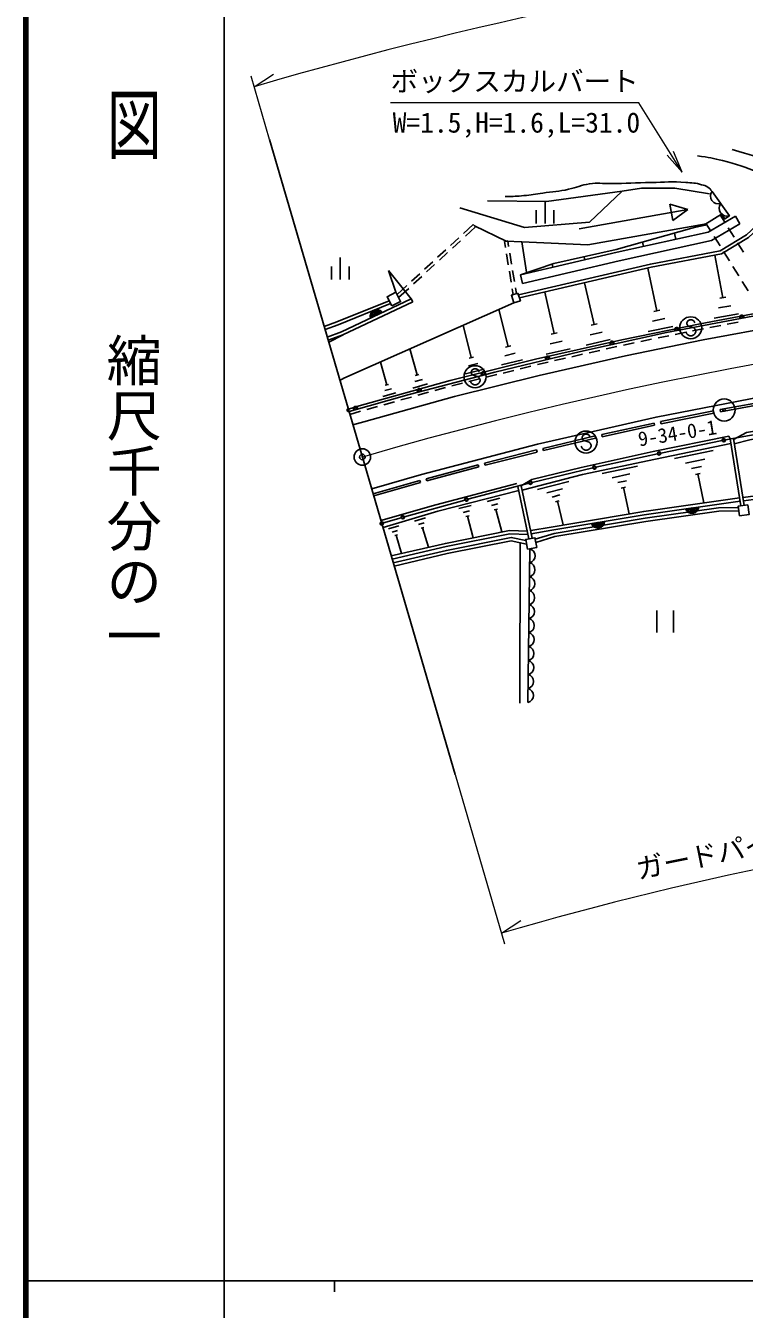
# Model space of a CAD drawing. Units: millimetres, scale not verified. Extents: x 40000 to 680000, y 20000 to 380000.
# Drawn here: x 40000 to 105178, y 202409 to 318859 of the extents above; entities that cross this region are included whole.
import ezdxf
from ezdxf.enums import TextEntityAlignment as Align

# ---------------------------------------------------------------- set-up
doc = ezdxf.new("R2010")
doc.units = ezdxf.units.MM
doc.header["$LTSCALE"] = 1000
doc.header["$PDMODE"] = 32
doc.header["$PDSIZE"] = 500
for name, color, linetype, lineweight in [('M-BGD', 7, 'Continuous', 25), ('M-BMK', 2, 'Continuous', 13), ('M-BMK-OTRS', 5, 'Continuous', 25), ('M-BMK-SRVR', 3, 'Continuous', 25), ('M-STR-HTXT', 7, 'Continuous', 13), ('M-STR-STRC', 7, 'Continuous', 25), ('M-TTL', 2, 'Continuous', 140), ('M-TTL-BAND', 7, 'Continuous', 25)]:
    doc.layers.add(name, color=color, linetype=linetype, lineweight=lineweight)
doc.styles.add('@ＭＳ ゴシック', font='')
doc.styles.add('ＭＳ ゴシック', font='')
doc.styles.get('@ＭＳ ゴシック').set_extended_font_data('@MS Gothic')
doc.styles.get('ＭＳ ゴシック').set_extended_font_data('MS Gothic')

# ---------------------------------------------------------------- blocks, each defined once
blk = doc.blocks.new('open_arrow')
at = {"color": 0, "linetype": 'Continuous', "lineweight": -2}
blk.add_lwpolyline([(7.5, 1.25), (0, 0), (7.5, -1.25)], dxfattribs=at)

msp = doc.modelspace()

# ---------------------------------------------------------------- linework, layer by layer
at = {"layer": 'M-BGD'}
for p, q in [((87110, 302911), (87110, 300911)), ((94092, 303853), (91130, 301021)), ((85251, 300544), (79368, 302341)), ((86310, 302111), (86310, 300911)), ((87910, 302111), (87910, 300911)), ((90192, 300438), (100040, 302179)), ((98432, 302656), (100040, 302179)), ((98693, 301179), (98432, 302656)), ((100040, 302179), (98693, 301179)), ((101599, 300816), (103101, 301771)), ((102986, 301691), (103402, 301025)), ((80598, 300819), (79719, 300011)), ((80801, 300598), (79890, 299761)), ((80598, 300819), (80801, 300598)), ((91130, 301021), (85251, 300544)), ((101618, 300770), (100765, 300582)), ((101748, 300841), (101620, 300765)), ((101714, 300896), (102129, 300231)), ((103720, 300516), (104249, 299668)), ((104774, 300886), (104367, 301575)), ((79277, 299605), (78541, 298928)), ((79448, 299355), (78712, 298678)), ((83718, 299337), (83422, 299289)), ((83511, 298745), (83422, 299289)), ((83803, 298817), (83718, 299337)), ((98962, 299471), (98837, 300043)), ((102447, 299722), (102977, 298874)), ((78099, 298522), (77363, 297845)), ((78270, 298272), (77534, 297595)), ((83770, 297166), (83608, 298153)), ((84062, 297238), (83900, 298225)), ((85409, 296497), (85002, 299259)), ((96032, 298829), (95943, 299234)), ((103294, 298365), (103824, 297517)), ((104567, 299159), (105097, 298310)), ((67736, 297025), (67736, 295825)), ((68536, 297825), (68536, 295825)), ((69336, 297025), (69336, 295825)), ((76921, 297439), (76185, 296762)), ((77092, 297189), (76356, 296513)), ((87801, 296941), (87738, 297212)), ((90722, 297623), (90658, 297900)), ((103233, 294179), (102509, 298040)), ((104142, 297008), (104671, 296159)), ((72916, 296640), (73581, 294674)), ((72916, 296640), (74976, 294089)), ((75743, 296356), (75007, 295680)), ((75915, 296107), (75178, 295430)), ((84029, 295587), (83867, 296574)), ((84321, 295659), (84159, 296646)), ((84876, 296258), (85058, 295479)), ((84880, 296259), (84879, 296259)), ((97234, 293000), (96438, 296873)), ((74565, 295274), (73686, 294465)), ((74737, 295024), (73826, 294186)), ((84215, 294451), (84126, 294995)), ((84503, 294546), (84418, 295067)), ((87926, 290927), (87073, 294693)), ((91548, 291754), (90692, 295536)), ((104989, 295650), (105519, 294802)), ((74976, 294089), (75105, 293819)), ((103940, 293455), (102837, 293248)), ((103509, 294230), (102957, 294127)), ((83749, 289760), (82916, 293120)), ((97510, 293057), (96957, 292944)), ((104647, 292731), (102440, 292317)), ((80418, 288743), (79688, 291685)), ((91818, 291815), (91278, 291693)), ((98681, 291568), (96468, 291113)), ((97957, 292284), (96851, 292057)), ((100484, 291173), (101266, 291334)), ((101266, 291334), (101464, 291371)), ((102054, 291481), (103037, 291666)), ((103627, 291776), (104610, 291961)), ((68782, 290807), (67489, 290155)), ((88647, 290241), (87571, 289998)), ((88195, 290988), (87657, 290866)), ((92996, 290378), (90835, 289889)), ((92272, 291066), (91192, 290821)), ((94215, 289885), (95195, 290086)), ((95782, 290207), (96762, 290408)), ((97350, 290529), (98329, 290730)), ((98917, 290851), (99897, 291052)), ((75502, 287181), (74846, 289534)), ((84408, 289159), (83448, 288921)), ((83989, 289819), (83509, 289700)), ((89368, 289556), (87215, 289069)), ((89534, 288825), (90509, 289046)), ((91094, 289178), (92069, 289399)), ((92655, 289532), (93630, 289753)), ((72747, 286280), (72171, 288345)), ((81572, 287691), (79890, 287274)), ((80995, 288217), (80154, 288008)), ((80628, 288795), (80208, 288691)), ((85067, 288558), (83147, 288082)), ((84860, 287734), (85830, 287975)), ((86413, 288118), (87388, 288339)), ((87973, 288471), (88949, 288692)), ((75979, 286771), (75307, 286583)), ((75670, 287228), (75334, 287134)), ((80201, 286578), (81171, 286819)), ((81754, 286963), (82724, 287204)), ((83307, 287349), (84277, 287589)), ((73584, 285559), (72404, 285230)), ((73166, 285920), (72576, 285755)), ((72895, 286321), (72600, 286239)), ((76456, 286360), (75111, 285985)), ((75565, 285333), (76529, 285602)), ((77107, 285763), (78070, 286032)), ((78648, 286193), (79618, 286433)), ((70942, 284044), (71905, 284313)), ((72483, 284474), (73446, 284742)), ((74024, 284904), (74987, 285172)), ((102977, 284026), (107726, 284899)), ((103013, 283830), (107762, 284702)), ((69405, 283599), (70364, 283882)), ((97589, 282936), (102374, 283912)), ((97629, 282740), (102414, 283716)), ((102374, 283912), (102414, 283716)), ((102977, 284026), (103013, 283830)), ((92247, 281761), (96990, 282805)), ((92290, 281566), (97033, 282610)), ((96990, 282805), (97033, 282610)), ((97589, 282936), (97629, 282740)), ((86917, 280513), (91645, 281640)), ((86964, 280318), (91691, 281445)), ((91645, 281640), (91691, 281445)), ((92247, 281761), (92290, 281566)), ((103890, 281368), (103775, 281608)), ((104186, 281415), (103890, 281368)), ((103890, 281368), (104858, 275307)), ((104186, 281415), (105156, 275345)), ((81625, 279174), (86334, 280371)), ((81674, 278980), (86383, 280177)), ((86334, 280371), (86383, 280177)), ((86917, 280513), (86964, 280318)), ((98847, 279587), (102355, 280307)), ((99844, 279183), (101598, 279543)), ((76332, 277759), (81038, 279019)), ((76384, 277566), (81090, 278826)), ((81038, 279019), (81090, 278826)), ((81625, 279174), (81674, 278980)), ((92284, 278219), (95475, 278888)), ((100402, 278688), (101279, 278868)), ((71512, 276388), (75754, 277610)), ((71568, 276196), (75810, 277417)), ((75754, 277610), (75810, 277417)), ((76332, 277759), (76384, 277566)), ((86414, 276771), (89274, 277520)), ((93193, 277854), (94789, 278189)), ((93704, 277406), (94501, 277573)), ((100742, 278148), (101180, 278238)), ((100961, 278193), (101503, 275563)), ((81841, 275699), (83009, 275998)), ((84648, 277047), (85646, 272309)), ((84941, 277108), (85941, 272362)), ((87254, 276481), (88684, 276856)), ((87736, 276098), (88451, 276286)), ((94015, 276916), (94413, 277000)), ((94214, 276958), (94743, 274570)), ((79299, 275048), (80414, 275334)), ((79685, 274701), (80242, 274844)), ((82245, 275336), (82829, 275485)), ((82503, 274936), (82795, 275010)), ((82649, 274973), (83172, 272930)), ((88040, 275669), (88397, 275762)), ((88219, 275715), (88754, 273564)), ((75260, 273917), (76272, 274221)), ((75627, 273614), (76133, 273766)), ((79931, 274319), (80210, 274390)), ((80071, 274355), (80570, 272403)), ((72905, 273210), (73854, 273496)), ((73249, 272926), (73724, 273068)), ((73475, 272605), (73712, 272676)), ((73593, 272641), (74092, 270979)), ((75867, 273273), (76120, 273348)), ((75993, 273311), (76525, 271540)), ((84857, 271951), (84819, 257407)), ((85545, 257463), (85711, 271411)), ((97251, 265796), (97251, 263796)), ((98751, 265796), (98751, 263796))]:
    msp.add_line(p, q, dxfattribs=at)
for points in [[(102016, 303592), (98889, 304111), (95844, 304126), (94092, 303853), (87223, 302919), (81887, 302966)], [(110499, 304643), (105381, 299880), (102992, 298437), (96656, 297232), (84691, 294447)], [(110703, 304422), (105562, 299639), (103101, 298152), (96718, 296938), (84785, 294161)], [(102248, 303829), (103832, 301620), (103402, 301324), (103101, 301771)], [(85002, 299259), (83570, 299313), (80700, 300709)], [(84876, 296258), (93644, 298306), (101893, 300113), (104367, 301575)], [(84876, 296258), (87910, 297269), (93559, 298567), (101599, 300816)], [(85002, 299259), (90999, 298979), (101714, 300896)], [(85058, 295479), (93820, 297525), (102189, 299359), (104774, 300886)], [(69265, 284079), (70246, 284369), (78509, 286673), (86232, 288590), (94081, 290367), (101170, 291824), (108402, 293181), (115813, 294394), (123224, 295372), (129795, 296129)], [(67074, 291575), (68225, 291986), (72957, 293910)], [(67159, 291286), (68332, 291706), (73092, 293641)], [(74976, 294089), (68653, 291078), (67356, 290611)], [(75105, 293819), (68769, 290801), (67440, 290323)], [(68504, 286683), (68858, 286873), (84285, 293707)], [(132900, 285898), (127217, 285284), (120416, 284403), (113941, 283401), (105386, 281945), (104200, 281331)], [(132962, 285317), (127349, 284665), (120537, 283702), (114057, 282821), (105676, 281275), (104263, 280939)], [(103775, 281608), (96908, 280215), (90389, 278769), (85907, 277681), (84941, 277108)], [(103958, 280942), (97124, 279540), (90512, 278154), (85025, 276717)], [(84537, 277329), (77193, 275393), (72215, 273983)], [(84722, 276695), (77387, 274817), (72408, 273322)], [(104744, 276022), (96055, 274792), (87661, 273378), (85806, 273050), (85797, 273048)], [(112882, 276971), (106866, 276300), (105059, 276049), (105043, 276048)], [(105091, 275751), (106903, 276003), (112808, 276661)], [(85858, 272754), (87712, 273082), (96101, 274495), (104791, 275726)], [(86215, 272263), (87932, 272798), (96198, 274174), (102840, 275119), (104650, 275142)], [(86269, 271966), (88001, 272505), (96243, 273877), (102863, 274819), (104688, 274842)], [(85498, 273008), (83892, 273076), (78065, 271895), (73156, 270763)], [(73240, 270475), (78128, 271602), (83916, 272774), (85562, 272705)], [(73344, 270118), (78166, 271254), (84033, 272428), (85366, 272153)], [(73428, 269830), (78230, 270961), (84032, 272121), (85423, 271835)]]:
    msp.add_lwpolyline(points, dxfattribs=at)
for points in [[(73197, 293432), (72777, 294270), (73581, 294674), (74001, 293836)], [(84643, 294592), (84871, 293900), (84285, 293707), (84057, 294399)], [(104744, 274394), (105605, 274503), (105493, 275387), (104632, 275278)], [(85505, 271382), (86347, 271534), (86189, 272407), (85347, 272255)]]:
    msp.add_lwpolyline(points, close=True, dxfattribs=at)
for centre, radius, start, end in [((102816, 303400), 712, 142.94527, 288.32245), ((103608, 302296), 712, 142.94527, 288.32245), ((71862, 292485), 610, 35.85647, 195.07875), ((71862, 292485), 488, 38.49459, 192.44063), ((71862, 292485), 366, 42.95803, 187.97718), ((71862, 292485), 244, 52.26389, 178.67132), ((71862, 292485), 122, 89.842, 141.09321), ((100430, 275220), 610, 198.44739, 357.66968), ((100430, 275220), 488, 201.08552, 355.03156), ((100430, 275220), 366, 205.54896, 350.56811), ((100430, 275220), 244, 214.85482, 341.26225), ((100430, 275220), 122, 252.43293, 303.68414), ((91888, 273897), 610, 199.95198, 359.17426), ((91888, 273897), 488, 202.5901, 356.53614), ((91888, 273897), 366, 207.05354, 352.07269), ((91888, 273897), 244, 216.3594, 342.76683), ((91888, 273897), 122, 253.93751, 305.18872), ((85552, 270779), 652, 282.80224, 75.83329), ((85537, 269511), 652, 282.80224, 75.83329), ((85522, 268243), 652, 282.80224, 75.83329), ((85507, 266975), 652, 282.80224, 75.83329), ((85491, 265707), 652, 282.80224, 75.83329), ((85476, 264439), 652, 282.80224, 75.83329), ((85461, 263171), 652, 282.80224, 75.83329), ((85446, 261903), 652, 282.80224, 75.83329), ((85431, 260635), 652, 282.80224, 75.83329), ((85416, 259366), 652, 282.80224, 75.83329), ((85401, 258098), 652, 282.80224, 75.83329)]:
    msp.add_arc(centre, radius, start, end, dxfattribs=at)
for points, knots in [([(104083, 307632), (105836, 307097), (106283, 306958), (107699, 306545), (108566, 306293), (109081, 306236), (109923, 305908), (110322, 305752), (110467, 305697), (110932, 305475)], [0, 0, 0, 0, 1, 1, 1, 2, 2, 2, 3, 3, 3, 3]), ([(100943, 307043), (102003, 306896), (102324, 306834), (103195, 306631), (104506, 306325), (105205, 306018), (106468, 305555), (107845, 305049), (108302, 304843), (109939, 304121)], [0, 0, 0, 0, 1, 1, 1, 2, 2, 2, 3, 3, 3, 3]), ([(83490, 303349), (84298, 303374), (84525, 303381), (85186, 303443), (85856, 303506), (86227, 303576), (86894, 303670), (87811, 303798), (88332, 303824), (89238, 304013), (89986, 304170), (90374, 304399), (91130, 304511), (91869, 304620), (92296, 304517), (93043, 304531), (94489, 304558), (95298, 304604), (96745, 304626), (97963, 304644), (98650, 304748), (99863, 304641), (100427, 304591), (100754, 304594), (101298, 304435), (101527, 304368), (101671, 304348), (101867, 304212), (102041, 304093), (102106, 304015), (102248, 303829)], [0, 0, 0, 0, 1, 1, 1, 2, 2, 2, 3, 3, 3, 4, 4, 4, 5, 5, 5, 6, 6, 6, 7, 7, 7, 8, 8, 8, 9, 9, 9, 10, 10, 10, 10])]:
    msp.add_open_spline(points, degree=3, knots=knots, dxfattribs=at)
at = {"layer": 'M-BMK'}
msp.add_arc((168705, -56223), 350000, 73.71093, 106.28896, dxfattribs=at)
at = {"layer": 'M-BMK-OTRS'}
for q in [(62122, 308524), (78951, 250932)]:
    msp.add_line((70536, 279728), q, dxfattribs=at)
at = {"layer": 'M-BMK-SRVR'}
for centre, radius in [((103350, 283994), 1000), ((103350, 283994), 120), ((70536, 279728), 750)]:
    msp.add_circle(centre, radius, dxfattribs=at)
msp.add_point((70536, 279728), dxfattribs=at)
at = {"layer": 'M-STR-HTXT'}
for p, q in [((60719, 313323), (62471, 314460)), ((62122, 308524), (60439, 314283)), ((78951, 250932), (83438, 235574)), ((83158, 236534), (84909, 237671))]:
    msp.add_line(p, q, dxfattribs=at)
msp.add_lwpolyline([(99527, 305582), (95599, 311853), (73099, 311853)], dxfattribs=at)
for radius, start in [(385000, 96.30075), (305000, 95.64366)]:
    msp.add_arc((168705, -56223), radius, start, 106.28896, dxfattribs=at)
at = {"layer": 'M-STR-STRC'}
for p, q in [((100050, 292086), (99959, 291904)), ((99959, 291904), (99959, 291813)), ((99959, 291813), (100050, 291631)), ((100232, 292176), (100050, 292086)), ((100050, 291631), (100596, 291449)), ((100414, 292176), (100232, 292176)), ((100596, 292086), (100414, 292176)), ((100687, 291904), (100596, 292086)), ((100596, 291449), (100687, 291358)), ((100687, 291358), (100778, 291176)), ((100778, 291176), (100778, 291086)), ((99959, 290904), (99869, 291086)), ((100050, 290813), (99959, 290904)), ((100232, 290722), (100050, 290813)), ((100414, 290722), (100232, 290722)), ((100596, 290813), (100414, 290722)), ((100687, 290904), (100596, 290813)), ((100778, 291086), (100687, 290904)), ((80487, 287645), (80396, 287463)), ((80669, 287735), (80487, 287645)), ((80851, 287735), (80669, 287735)), ((81032, 287645), (80851, 287735)), ((81123, 287463), (81032, 287645)), ((80396, 286463), (80305, 286645)), ((80396, 287463), (80396, 287372)), ((80396, 287372), (80487, 287190)), ((80487, 287190), (81032, 287008)), ((81032, 287008), (81123, 286917)), ((81123, 286917), (81214, 286735)), ((81214, 286645), (81123, 286463)), ((81214, 286735), (81214, 286645)), ((80487, 286372), (80396, 286463)), ((80669, 286281), (80487, 286372)), ((80851, 286281), (80669, 286281)), ((81032, 286372), (80851, 286281)), ((81123, 286463), (81032, 286372)), ((90731, 281814), (90549, 281723)), ((90912, 281814), (90731, 281814)), ((91094, 281723), (90912, 281814)), ((103466, 281279), (109061, 282292)), ((90458, 280541), (90367, 280723)), ((90549, 281723), (90458, 281541)), ((90458, 281541), (90458, 281450)), ((90458, 281450), (90549, 281269)), ((90549, 281269), (91094, 281087)), ((91185, 281541), (91094, 281723)), ((91094, 281087), (91185, 280996)), ((91185, 280996), (91276, 280814)), ((91276, 280723), (91185, 280541)), ((91276, 280814), (91276, 280723)), ((97595, 280087), (103171, 281223)), ((90549, 280450), (90458, 280541)), ((90731, 280360), (90549, 280450)), ((90912, 280360), (90731, 280360)), ((91094, 280450), (90912, 280360)), ((91185, 280541), (91094, 280450)), ((91723, 278804), (97302, 280025)), ((85924, 277426), (91430, 278737)), ((80112, 275902), (85633, 277353)), ((74344, 274300), (79823, 275823)), ((72441, 273743), (74055, 274217))]:
    msp.add_line(p, q, dxfattribs=at)
for points in [[(129690, 295970), (121785, 294990), (113851, 293830), (105962, 292499), (98124, 291011), (90322, 289304), (82542, 287418), (74771, 285407), (69332, 283849)], [(69686, 282639), (70661, 282927), (78891, 285223), (86578, 287130), (94397, 288901), (101459, 290352), (108662, 291703), (116032, 292910), (123408, 293883), (131300, 294793)], [(71382, 276833), (75893, 278156), (86426, 280902), (97180, 283353), (107926, 285444), (118757, 287177), (129578, 288581), (135369, 289211)]]:
    msp.add_lwpolyline(points, dxfattribs=at)
for centre, radius in [((100323, 291449), 1000), ((104943, 292420), 100), ((99048, 291301), 100), ((93178, 290044), 112), ((93178, 290044), 100), ((80760, 287008), 1000), ((87330, 288694), 100), ((81501, 287265), 112), ((81501, 287265), 100), ((75692, 285762), 112), ((75692, 285762), 100), ((69915, 284133), 100), ((90822, 281087), 1000), ((103318, 281253), 150), ((103318, 281253), 120), ((103318, 281253), 100), ((97448, 280057), 150), ((97448, 280057), 120), ((97448, 280057), 100), ((91576, 278772), 150), ((91576, 278772), 120), ((91576, 278772), 100), ((85778, 277391), 150), ((85778, 277391), 120), ((85778, 277391), 100), ((79967, 275863), 150), ((79967, 275863), 120), ((79967, 275863), 100), ((72297, 273701), 150), ((72297, 273701), 120), ((72297, 273701), 100), ((74199, 274260), 150), ((74199, 274260), 120), ((74199, 274260), 100)]:
    msp.add_circle(centre, radius, dxfattribs=at)
for centre, radius, start, end in [((104943, 292420), 188, 333.88157, 227.62136), ((104943, 292420), 150, 322.16109, 239.34184), ((104943, 292420), 112, 280.75149, 280.75144), ((99048, 291301), 188, 333.88157, 227.62136), ((99048, 291301), 150, 322.16109, 239.34184), ((99048, 291301), 112, 280.75149, 280.75144), ((93178, 290044), 188, 335.46948, 229.20928), ((93178, 290044), 150, 323.749, 240.92976), ((87330, 288694), 188, 336.75667, 230.49646), ((87330, 288694), 150, 325.03619, 242.21694), ((87330, 288694), 112, 283.6266, 283.62653), ((81501, 287265), 188, 337.64031, 231.38011), ((81501, 287265), 150, 325.91983, 243.10059), ((75692, 285762), 188, 337.64031, 231.38011), ((75692, 285762), 150, 325.91983, 243.10059), ((69915, 284133), 188, 339.11244, 232.85224), ((69915, 284133), 150, 327.39196, 244.57272), ((69915, 284133), 112, 285.98238, 285.98231), ((69291, 283993), 150, 105.98234, 285.98234)]:
    msp.add_arc(centre, radius, start, end, dxfattribs=at)
at = {"layer": 'M-TTL'}
msp.add_line((40000, 380000), (40000, 20000), dxfattribs=at)
at = {"layer": 'M-TTL-BAND'}
for p, q in [((58000, 370000), (58000, 20000)), ((40000, 205000), (579000, 205000)), ((68000, 205000), (68000, 204000))]:
    msp.add_line(p, q, dxfattribs=at)

# ---------------------------------------------------------------- block references
at = {"layer": 'M-STR-HTXT', "xscale": 267, "yscale": 267, "rotation": 122.1}
msp.add_blockref('open_arrow', (99527, 305582), dxfattribs=at)

# ---------------------------------------------------------------- texts
at = {"layer": 'M-BMK-SRVR', "style": 'ＭＳ ゴシック'}
msp.add_text('9-34-0-1', height=1320, rotation=9.078, dxfattribs=at).set_placement((95720, 280292), align=Align.BOTTOM_LEFT)
at = {"layer": 'M-STR-HTXT', "style": 'ＭＳ ゴシック'}
for s, p in [('ボックスカルバート', (73099, 312353)), ('W=1.5,H=1.6,L=31.0', (73286, 308608))]:
    msp.add_text(s, height=1833, dxfattribs=at).set_placement(p, align=Align.BOTTOM_LEFT)
msp.add_text('ガードパイプ\u3000L=64.0', height=1833, rotation=11.426, dxfattribs=at).set_placement((107914, 243362), align=Align.BOTTOM_CENTER)
at = {"layer": 'M-TTL-BAND', "style": '@ＭＳ ゴシック', "width": 1.4}
msp.add_text('平  面  図', height=3666, rotation=270, dxfattribs=at).set_placement((49777, 306475), align=Align.MIDDLE_RIGHT)
at = {"layer": 'M-TTL-BAND', "style": '@ＭＳ ゴシック'}
msp.add_text('縮尺千分の一', height=3666, rotation=270, dxfattribs=at).set_placement((49777, 261030), align=Align.MIDDLE_RIGHT)

doc.saveas('drawing.dxf')
